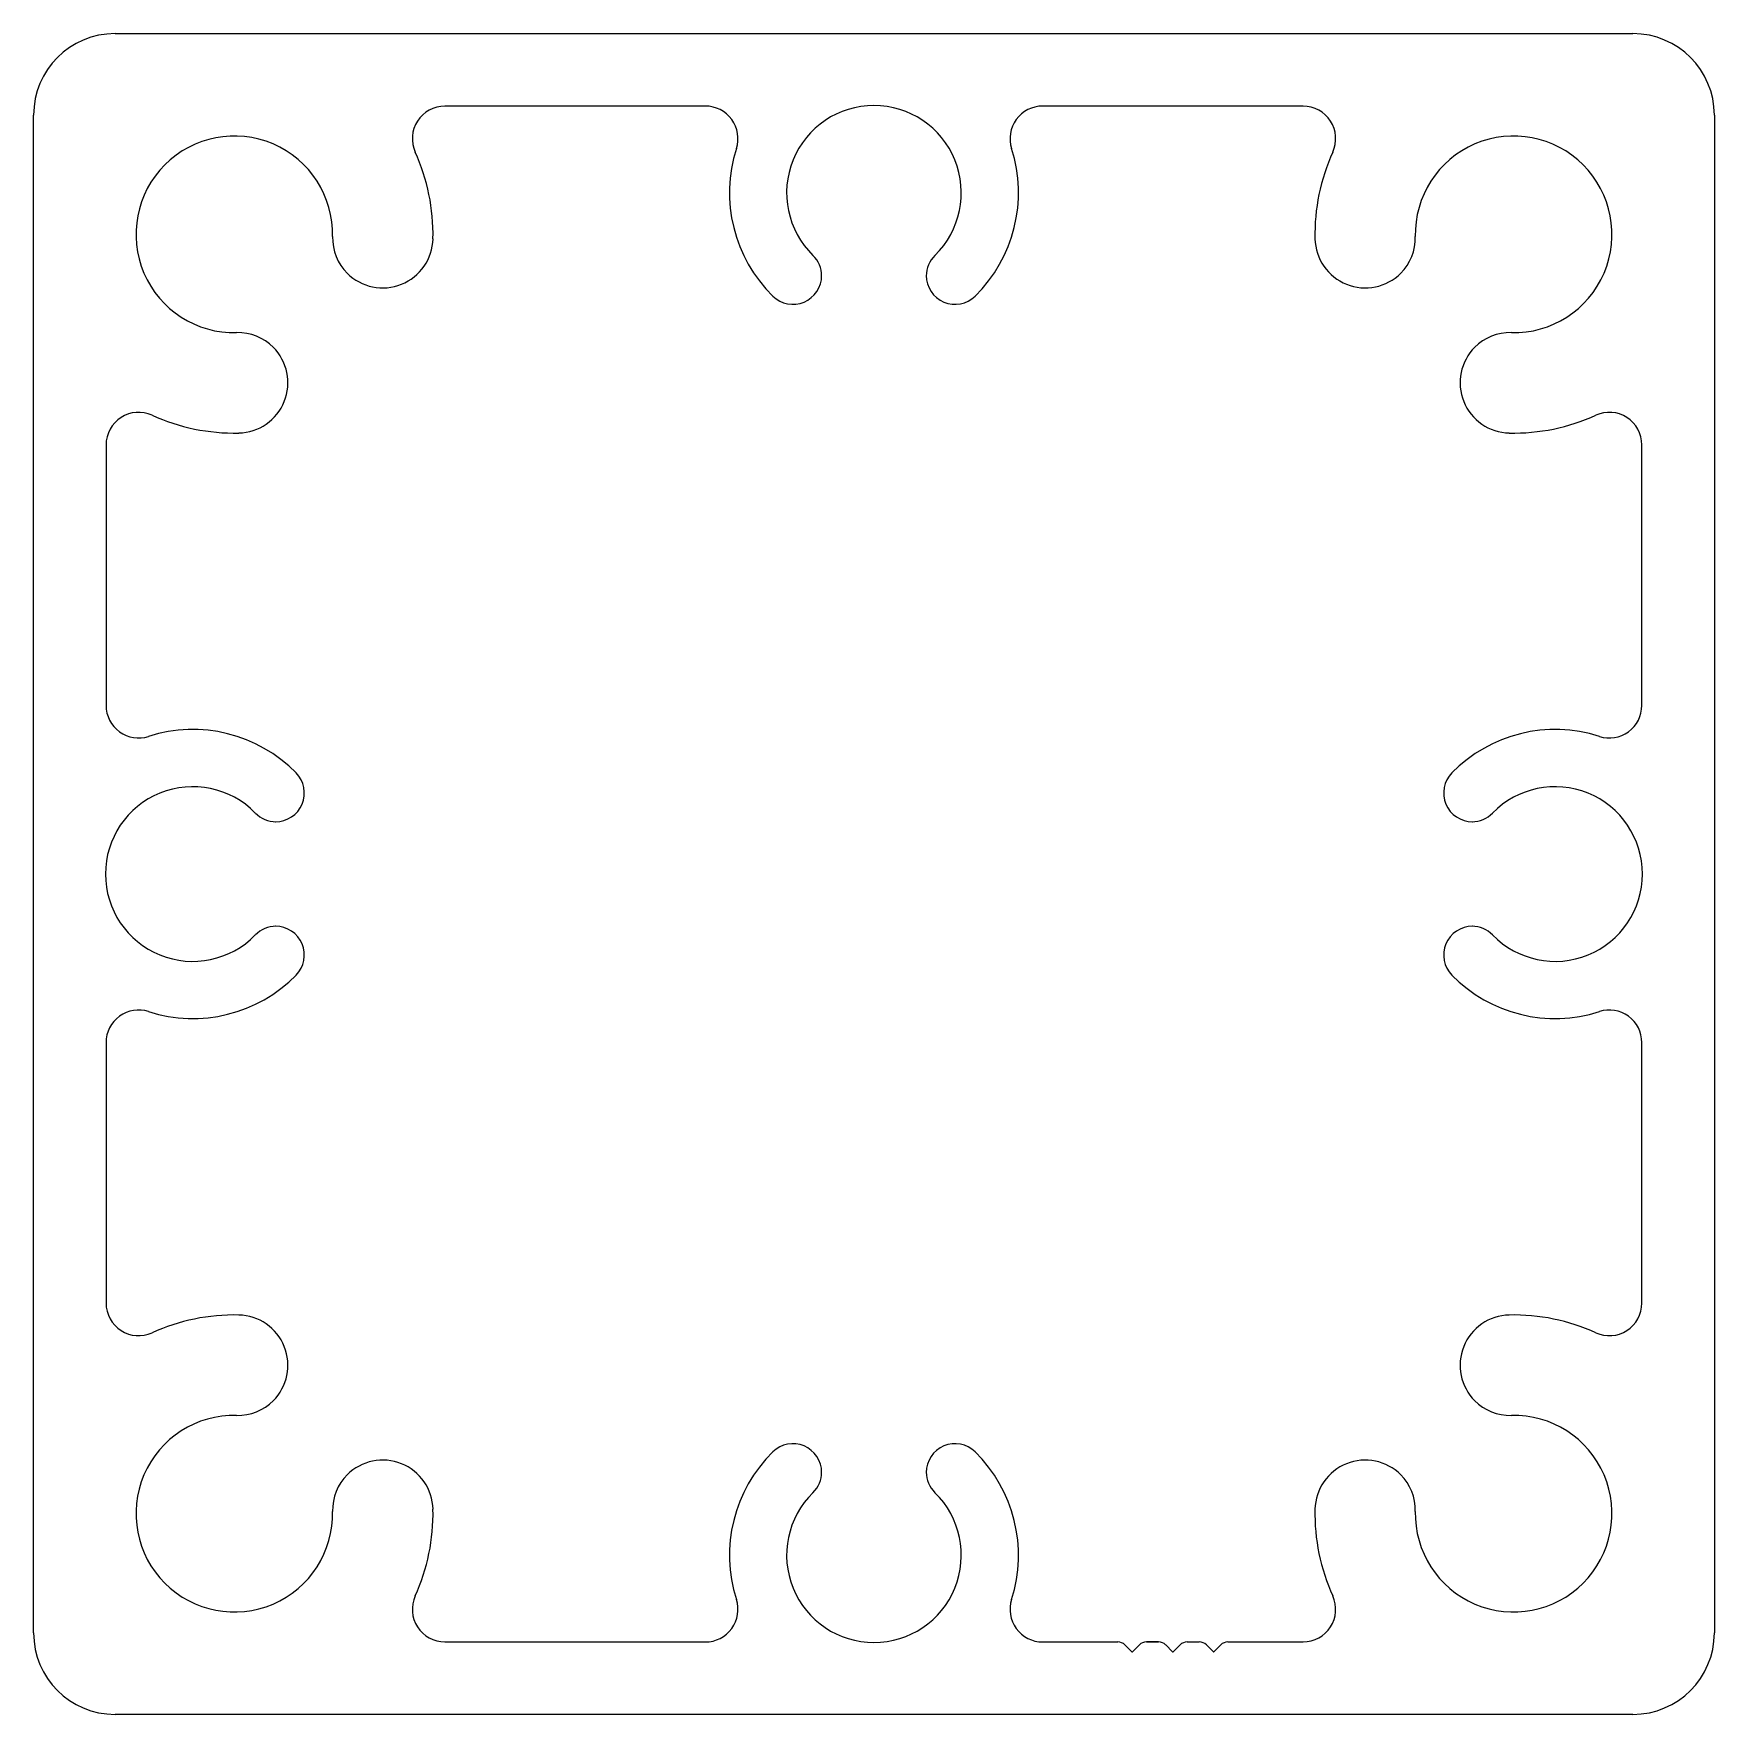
# Model space of a CAD drawing. Header units: inches. Extents: x -20.6 to 20.7, y 0 to 41.3.
import ezdxf

# ---------------------------------------------------------------- set-up
doc = ezdxf.new("R2010")
doc.units = ezdxf.units.IN
doc.header["$MEASUREMENT"] = 0
doc.layers.add('1', color=7, linetype='Continuous')

msp = doc.modelspace()

# ---------------------------------------------------------------- linework, layer by layer
at = {"color": 7}
for p, q in [((-18.571, 41.261), (18.709, 41.261)), ((-20.571, 1.981), (-20.571, 39.261)), ((20.709, 39.261), (20.709, 1.981)), ((18.709, -0.019), (-18.571, -0.019))]:
    msp.add_line(p, q, dxfattribs=at)
for centre, start, end in [((-18.571, 39.261), 90, 180), ((18.709, 39.261), 360, 90), ((-18.571, 1.981), 180, 270), ((18.709, 1.981), 270, 0)]:
    msp.add_arc(centre, 2, start, end, dxfattribs=at)
at = {"layer": '1', "color": 7, "linetype": 'Continuous'}
for p, q in [((-4.072, 39.481), (-10.469, 39.481)), ((10.608, 39.481), (4.211, 39.481)), ((-12.87, 35.378), (-12.865, 35.373)), ((-1.216, 35.311), (-1.216, 35.318)), ((1.354, 35.318), (1.354, 35.311)), ((13.004, 35.373), (13.009, 35.378)), ((-14.682, 33.556), (-14.687, 33.56)), ((14.826, 33.56), (14.821, 33.556)), ((-18.791, 31.16), (-18.791, 24.763)), ((18.929, 24.763), (18.929, 31.16)), ((-14.627, 21.906), (-14.62, 21.906)), ((14.759, 21.906), (14.766, 21.906)), ((-14.62, 19.336), (-14.627, 19.336)), ((14.766, 19.336), (14.759, 19.336)), ((-18.791, 16.48), (-18.791, 10.082)), ((18.929, 10.082), (18.929, 16.48)), ((-14.687, 7.682), (-14.682, 7.687)), ((14.821, 7.687), (14.826, 7.682)), ((-12.865, 5.87), (-12.87, 5.865)), ((-1.216, 5.924), (-1.216, 5.931)), ((1.354, 5.931), (1.354, 5.924)), ((13.009, 5.865), (13.004, 5.87)), ((-10.469, 1.761), (-6.62, 1.761)), ((-6.62, 1.761), (-4.072, 1.761)), ((4.211, 1.761), (6.056, 1.761)), ((6.056, 1.761), (6.056, 1.761)), ((6.056, 1.761), (6.056, 1.761)), ((6.233, 1.688), (6.404, 1.517)), ((6.416, 1.517), (6.587, 1.688)), ((6.763, 1.761), (7.056, 1.761)), ((7.056, 1.761), (6.763, 1.761)), ((6.763, 1.761), (7.056, 1.761)), ((7.056, 1.761), (6.763, 1.761)), ((6.763, 1.761), (7.056, 1.761)), ((7.233, 1.688), (7.404, 1.517)), ((7.415, 1.517), (7.587, 1.688)), ((7.763, 1.761), (8.056, 1.761)), ((8.233, 1.688), (8.404, 1.517)), ((8.415, 1.517), (8.586, 1.688)), ((8.763, 1.761), (10.608, 1.761))]:
    msp.add_line(p, q, dxfattribs=at)
for centre, radius, start, end in [((-10.469, 38.681), 0.8, 90, 204.4395), ((-4.072, 38.681), 0.8, 342.1969, 90), ((0.069, 37.351), 2.145, 314.2864, 225.7136), ((4.211, 38.681), 0.8, 90, 197.8031), ((10.608, 38.681), 0.8, 335.5605, 90), ((-15.641, 36.331), 2.415, 358.6626, 271.3374), ((0.069, 37.351), 3.55, 162.1969, 225.6153), ((0.069, 37.351), 3.55, 314.3847, 17.8031), ((15.779, 36.331), 2.415, 268.6626, 181.3374), ((-15.641, 36.331), 4.88, 358.7377, 24.4395), ((15.779, 36.331), 4.88, 155.5605, 181.2623), ((-11.992, 36.246), 1.235, 178.6626, 225), ((-11.996, 36.251), 1.235, 225, 358.7377), ((12.135, 36.251), 1.235, 181.2623, 315), ((12.13, 36.246), 1.235, 315, 1.3374), ((-1.921, 35.311), 0.705, 0, 45.7136), ((2.059, 35.311), 0.705, 134.2864, 180), ((-1.921, 35.318), 0.705, 225.6153, 0), ((2.059, 35.318), 0.705, 180, 314.3847), ((-15.555, 32.682), 1.235, 45, 91.3374), ((15.694, 32.682), 1.235, 88.6626, 135), ((-15.56, 32.687), 1.235, 271.2623, 45), ((15.699, 32.687), 1.235, 135, 268.7377), ((-17.991, 31.16), 0.8, 65.5605, 180), ((-15.641, 36.331), 4.88, 245.5605, 271.2623), ((15.779, 36.331), 4.88, 268.7377, 294.4395), ((18.129, 31.16), 0.8, 360, 114.4395), ((-17.991, 24.763), 0.8, 180, 287.8031), ((18.129, 24.763), 0.8, 252.1969, 0), ((-16.661, 20.621), 3.55, 44.3847, 107.8031), ((16.799, 20.621), 3.55, 72.1969, 135.6153), ((-16.661, 20.621), 2.145, 44.2864, 315.7136), ((-14.627, 22.611), 0.705, 270, 44.3847), ((14.766, 22.611), 0.705, 135.6153, 270), ((16.799, 20.621), 2.145, 224.2864, 135.7136), ((-14.62, 22.611), 0.705, 224.2864, 270), ((14.759, 22.611), 0.705, 270, 315.7136), ((-14.62, 18.631), 0.705, 90, 135.7136), ((-14.627, 18.631), 0.705, 315.6153, 90), ((14.766, 18.631), 0.705, 90, 224.3847), ((14.759, 18.631), 0.705, 44.2864, 90), ((-16.661, 20.621), 3.55, 252.1969, 315.6153), ((16.799, 20.621), 3.55, 224.3847, 287.8031), ((-17.991, 16.48), 0.8, 72.1969, 180), ((18.129, 16.48), 0.8, 360, 107.8031), ((-17.991, 10.082), 0.8, 180, 294.4395), ((18.129, 10.082), 0.8, 245.5605, 360), ((-15.641, 4.911), 4.88, 88.7377, 114.4395), ((-15.56, 8.555), 1.235, 315, 88.7377), ((15.699, 8.555), 1.235, 91.2623, 225), ((15.779, 4.911), 4.88, 65.5605, 91.2623), ((-15.555, 8.56), 1.235, 268.6626, 315), ((15.694, 8.56), 1.235, 225, 271.3374), ((-15.641, 4.911), 2.415, 88.6626, 1.3374), ((15.779, 4.911), 2.415, 178.6626, 91.3374), ((-1.921, 5.924), 0.705, 360, 134.3847), ((2.059, 5.924), 0.705, 45.6153, 180), ((-11.996, 4.992), 1.235, 1.2623, 135), ((0.069, 3.891), 3.55, 134.3847, 197.8031), ((0.069, 3.891), 3.55, 342.1969, 45.6153), ((0.069, 3.891), 3.55, 342.1969, 45.6153), ((12.135, 4.992), 1.235, 45, 178.7377), ((-11.992, 4.996), 1.235, 135, 181.3374), ((-1.921, 5.931), 0.705, 314.2864, 0), ((2.059, 5.931), 0.705, 180, 225.7136), ((12.13, 4.996), 1.235, 358.6626, 45), ((0.069, 3.891), 2.145, 134.2864, 45.7136), ((-15.641, 4.911), 4.88, 335.5605, 1.2623), ((15.779, 4.911), 4.88, 178.7377, 204.4395), ((-10.469, 2.561), 0.8, 155.5605, 270), ((10.608, 2.561), 0.8, 270, 24.4395), ((-4.072, 2.561), 0.8, 270, 17.8031), ((4.211, 2.561), 0.8, 162.1969, 270), ((6.056, 1.511), 0.25, 45, 90), ((6.763, 1.511), 0.25, 90, 135), ((7.056, 1.511), 0.25, 45, 90), ((7.763, 1.511), 0.25, 90, 135), ((8.056, 1.511), 0.25, 45, 90), ((8.763, 1.511), 0.25, 90, 135), ((6.41, 1.523), 0.008, 225, 315), ((7.41, 1.523), 0.008, 225, 315), ((8.41, 1.523), 0.008, 225, 315)]:
    msp.add_arc(centre, radius, start, end, dxfattribs=at)

doc.saveas('drawing.dxf')
